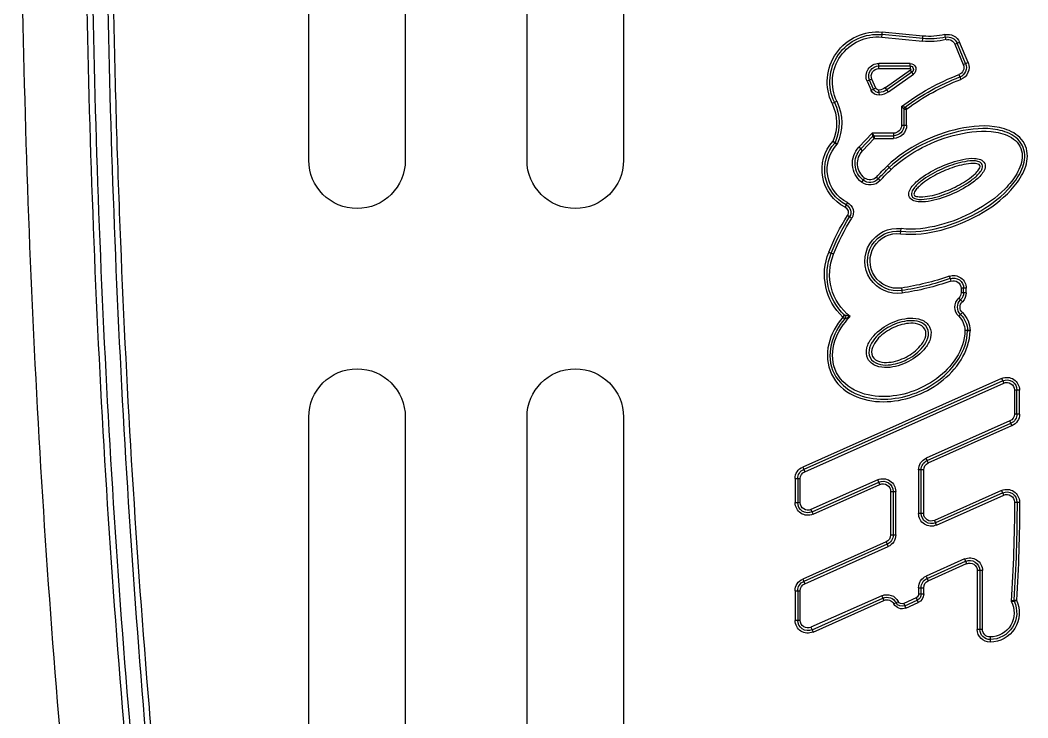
# Model space of a CAD drawing. Header units: inches. Extents: x 513 to 1324, y 337 to 1105.
# Drawn here: x 592.755 to 594.718, y 1069.414 to 1070.773 of the extents above; entities that cross this region are included whole.
import ezdxf

# ---------------------------------------------------------------- set-up
doc = ezdxf.new("R2010")
doc.units = ezdxf.units.IN
doc.header["$LTSCALE"] = 96
doc.header["$MEASUREMENT"] = 0
doc.layers.add('20', color=7, linetype='Continuous')
doc.layers.add('A-Flor-Pfix-Neww', color=7, linetype='Continuous')

# ---------------------------------------------------------------- blocks, each defined once
blk = doc.blocks.new('foutain-single')
at = {"layer": '20', "color": 7, "linetype": 'Continuous'}
for p, q in [((2493.4996, 1139.0333), (2493.4996, 1137.5333)), ((2493.6876, 1137.5333), (2493.6876, 1139.0333)), ((2493.9246, 1139.0333), (2493.9246, 1137.5333)), ((2494.1126, 1137.5333), (2494.1126, 1139.0333)), ((2492.9166, 1137.7752), (2492.9957, 1137.783)), ((2492.9962, 1137.778), (2492.9957, 1137.783)), ((2492.8288, 1137.7235), (2492.8454, 1137.7632)), ((2492.85, 1137.7613), (2492.8454, 1137.7632)), ((2492.8716, 1137.7681), (2492.8727, 1137.773)), ((2492.8727, 1137.773), (2492.8738, 1137.7779)), ((2492.9171, 1137.7702), (2492.9166, 1137.7752)), ((2492.9171, 1137.7702), (2492.9962, 1137.778)), ((2492.9176, 1137.7653), (2492.9171, 1137.7702)), ((2492.9967, 1137.773), (2492.9176, 1137.7653)), ((2492.9967, 1137.773), (2492.9962, 1137.778)), ((2492.8335, 1137.7216), (2492.85, 1137.7613)), ((2492.8546, 1137.7594), (2492.8381, 1137.7196)), ((2492.8546, 1137.7594), (2492.85, 1137.7613)), ((2492.8335, 1137.7216), (2492.8288, 1137.7235)), ((2492.8381, 1137.7196), (2492.8335, 1137.7216)), ((2492.9351, 1137.7008), (2492.938, 1137.7049)), ((2492.938, 1137.7049), (2492.9409, 1137.709)), ((2492.938, 1137.7049), (2492.9867, 1137.6705)), ((2492.9409, 1137.709), (2492.9896, 1137.6746)), ((2492.9418, 1137.7219), (2493.0024, 1137.7219)), ((2492.9418, 1137.7169), (2492.9418, 1137.7219)), ((2493.0024, 1137.7169), (2492.9418, 1137.7169)), ((2492.9418, 1137.7169), (2492.9418, 1137.7119)), ((2493.0024, 1137.7119), (2492.9418, 1137.7119)), ((2493.0024, 1137.7169), (2493.0024, 1137.7219)), ((2493.0024, 1137.7119), (2493.0024, 1137.7169)), ((2492.8446, 1137.6955), (2492.8429, 1137.6908)), ((2492.8464, 1137.7001), (2492.8446, 1137.6955)), ((2492.9838, 1137.6665), (2492.9351, 1137.7008)), ((2493.0086, 1137.6738), (2493.016, 1137.6912)), ((2493.0132, 1137.6719), (2493.0206, 1137.6893)), ((2493.016, 1137.6912), (2493.0206, 1137.6893)), ((2493.0252, 1137.6873), (2493.0177, 1137.6699)), ((2493.0206, 1137.6893), (2493.0252, 1137.6873)), ((2492.9838, 1137.6665), (2492.9867, 1137.6705)), ((2492.9867, 1137.6705), (2492.9896, 1137.6746)), ((2493.0013, 1137.6601), (2493.0018, 1137.665)), ((2493.0018, 1137.665), (2493.0022, 1137.67)), ((2493.0086, 1137.6738), (2493.0132, 1137.6719)), ((2493.0177, 1137.6699), (2493.0132, 1137.6719)), ((2493.0844, 1137.6483), (2493.0889, 1137.6461)), ((2493.0889, 1137.6461), (2493.0934, 1137.644)), ((2492.9513, 1137.6369), (2492.9483, 1137.6329)), ((2492.9483, 1137.6016), (2492.9483, 1137.6329)), ((2492.9533, 1137.6329), (2492.9483, 1137.6329)), ((2492.9513, 1137.6369), (2492.9583, 1137.6379)), ((2492.9533, 1137.6016), (2492.9533, 1137.6329)), ((2492.9583, 1137.6379), (2492.9583, 1137.6016)), ((2492.9533, 1137.6016), (2492.9483, 1137.6016)), ((2492.9583, 1137.6016), (2492.9533, 1137.6016)), ((2492.9739, 1137.586), (2493.0157, 1137.586)), ((2492.9739, 1137.586), (2492.9739, 1137.581)), ((2493.0114, 1137.581), (2493.0157, 1137.586)), ((2493.0157, 1137.586), (2493.0151, 1137.5794)), ((2493.0157, 1137.586), (2493.0413, 1137.5588)), ((2493.0114, 1137.581), (2492.9739, 1137.581)), ((2492.9739, 1137.581), (2492.9739, 1137.576)), ((2493.0114, 1137.576), (2492.9739, 1137.576)), ((2493.0114, 1137.581), (2493.0114, 1137.576)), ((2493.0151, 1137.5794), (2493.0114, 1137.576)), ((2493.034, 1137.552), (2493.0114, 1137.576)), ((2493.0377, 1137.5554), (2493.0151, 1137.5794)), ((2493.0883, 1137.5669), (2493.0835, 1137.5647)), ((2493.0874, 1137.5682), (2493.092, 1137.5702)), ((2493.0883, 1137.5669), (2493.092, 1137.5702)), ((2493.034, 1137.552), (2493.0377, 1137.5554)), ((2493.0377, 1137.5554), (2493.0413, 1137.5588)), ((2492.9821, 1137.519), (2492.9786, 1137.5154)), ((2492.9855, 1137.5226), (2492.9821, 1137.519)), ((2493.0034, 1137.4972), (2492.9998, 1137.4938)), ((2493.0071, 1137.5006), (2493.0034, 1137.4972)), ((2493.0301, 1137.4988), (2493.0332, 1137.4948)), ((2493.0332, 1137.4948), (2493.0363, 1137.4909)), ((2493.0637, 1137.4508), (2493.0659, 1137.4464)), ((2493.0659, 1137.4464), (2493.0682, 1137.4419)), ((2493.0552, 1137.4205), (2493.0594, 1137.4232)), ((2493.0594, 1137.4232), (2493.0637, 1137.4258)), ((2492.9594, 1137.3953), (2492.9588, 1137.4002)), ((2492.96, 1137.3903), (2492.9594, 1137.3953)), ((2493.0908, 1137.3503), (2493.0954, 1137.3522)), ((2493.1, 1137.3541), (2493.0954, 1137.3522)), ((2492.8637, 1137.3028), (2492.862, 1137.2981)), ((2492.8653, 1137.3075), (2492.8637, 1137.3028)), ((2492.8323, 1137.2755), (2492.8323, 1137.2841)), ((2492.8323, 1137.2841), (2492.8373, 1137.2841)), ((2492.8323, 1137.2755), (2492.8373, 1137.2755)), ((2492.8373, 1137.2755), (2492.8373, 1137.2841)), ((2492.8373, 1137.2841), (2492.8423, 1137.2841)), ((2492.8373, 1137.2755), (2492.8423, 1137.2755)), ((2492.8423, 1137.2841), (2492.8423, 1137.2755)), ((2492.9578, 1137.2796), (2492.9571, 1137.2746)), ((2492.9586, 1137.2845), (2492.9578, 1137.2796)), ((2492.8398, 1137.2577), (2492.8433, 1137.2613)), ((2492.8433, 1137.2613), (2492.8468, 1137.2649)), ((2492.8398, 1137.2367), (2492.8433, 1137.2331)), ((2492.8433, 1137.2331), (2492.8468, 1137.2295)), ((2493.0726, 1137.228), (2493.0688, 1137.2248)), ((2493.0726, 1137.228), (2493.0692, 1137.2317)), ((2492.8248, 1137.2017), (2492.8298, 1137.2017)), ((2492.8248, 1137.2015), (2492.8298, 1137.2015)), ((2492.8298, 1137.2016), (2492.8348, 1137.2016)), ((2492.8298, 1137.2015), (2492.8298, 1137.2016)), ((2492.7613, 1137.1039), (2492.7593, 1137.0994)), ((2493.1467, 1136.9269), (2492.7593, 1137.0994)), ((2492.7633, 1137.1085), (2492.7613, 1137.1039)), ((2492.7613, 1137.1039), (2493.1487, 1136.9315)), ((2492.7633, 1137.1085), (2493.1507, 1136.936)), ((2492.7285, 1137.0392), (2492.7285, 1137.0858)), ((2492.7285, 1137.0858), (2492.7335, 1137.0858)), ((2492.7335, 1137.0392), (2492.7335, 1137.0858)), ((2492.7335, 1137.0858), (2492.7385, 1137.0858)), ((2492.7385, 1137.0858), (2492.7385, 1137.0392)), ((2492.7285, 1137.0392), (2492.7335, 1137.0392)), ((2492.7335, 1137.0392), (2492.7385, 1137.0392)), ((2492.7432, 1137.0166), (2492.7452, 1137.0212)), ((2492.9063, 1136.944), (2492.7432, 1137.0166)), ((2492.7452, 1137.0212), (2492.7472, 1137.0257)), ((2492.9083, 1136.9485), (2492.7452, 1137.0212)), ((2492.7472, 1137.0257), (2492.9104, 1136.9531)), ((2493.4996, 1137.0333), (2493.4996, 1133.6583)), ((2493.6876, 1133.6583), (2493.6876, 1137.0333)), ((2493.9246, 1137.0333), (2493.9246, 1135.5333)), ((2494.1126, 1135.5333), (2494.1126, 1137.0333)), ((2492.9063, 1136.944), (2492.9083, 1136.9485)), ((2492.9083, 1136.9485), (2492.9104, 1136.9531)), ((2492.9151, 1136.8456), (2492.9151, 1136.9304)), ((2492.9151, 1136.9304), (2492.9201, 1136.9304)), ((2492.9201, 1136.8456), (2492.9201, 1136.9304)), ((2492.9201, 1136.9304), (2492.9251, 1136.9304)), ((2492.9251, 1136.9304), (2492.9251, 1136.8456)), ((2493.1487, 1136.9315), (2493.1467, 1136.9269)), ((2493.1507, 1136.936), (2493.1487, 1136.9315)), ((2493.0004, 1136.9021), (2493.0025, 1136.9066)), ((2493.1306, 1136.8441), (2493.0004, 1136.9021)), ((2493.0025, 1136.9066), (2493.0045, 1136.9112)), ((2493.1326, 1136.8487), (2493.0025, 1136.9066)), ((2493.0045, 1136.9112), (2493.1346, 1136.8532)), ((2493.1555, 1136.8668), (2493.1555, 1136.9134)), ((2493.1605, 1136.9134), (2493.1555, 1136.9134)), ((2493.1605, 1136.9134), (2493.1605, 1136.8668)), ((2493.1655, 1136.9134), (2493.1605, 1136.9134)), ((2493.1655, 1136.9134), (2493.1655, 1136.8668)), ((2492.7593, 1136.8812), (2492.7613, 1136.8858)), ((2492.8902, 1136.8229), (2492.7593, 1136.8812)), ((2492.7613, 1136.8858), (2492.7633, 1136.8904)), ((2492.7613, 1136.8858), (2492.8922, 1136.8275)), ((2492.7633, 1136.8904), (2492.8943, 1136.8321)), ((2492.9696, 1136.8037), (2492.9696, 1136.8885)), ((2492.9746, 1136.8885), (2492.9696, 1136.8885)), ((2492.9746, 1136.8885), (2492.9746, 1136.8037)), ((2492.9796, 1136.8885), (2492.9746, 1136.8885)), ((2492.9796, 1136.8885), (2492.9796, 1136.8037)), ((2492.7335, 1136.8677), (2492.7285, 1136.8677)), ((2492.7385, 1136.8677), (2492.7335, 1136.8677)), ((2493.1605, 1136.8668), (2493.1555, 1136.8668)), ((2493.1655, 1136.8668), (2493.1605, 1136.8668)), ((2492.9151, 1136.8456), (2492.9201, 1136.8456)), ((2492.9201, 1136.8456), (2492.9251, 1136.8456)), ((2493.1306, 1136.8441), (2493.1326, 1136.8487)), ((2493.1326, 1136.8487), (2493.1346, 1136.8532)), ((2492.8902, 1136.8229), (2492.8922, 1136.8275)), ((2492.8943, 1136.8321), (2492.8922, 1136.8275)), ((2492.9746, 1136.8037), (2492.9696, 1136.8037)), ((2492.9796, 1136.8037), (2492.9746, 1136.8037)), ((2492.9863, 1136.7856), (2492.9843, 1136.781)), ((2492.9884, 1136.7902), (2492.9863, 1136.7856)), ((2492.9863, 1136.7856), (2493.1487, 1136.7133)), ((2492.9884, 1136.7902), (2493.1507, 1136.7179)), ((2493.1467, 1136.7087), (2492.9843, 1136.781)), ((2492.8336, 1136.7524), (2492.8315, 1136.7479)), ((2492.9063, 1136.7146), (2492.8315, 1136.7479)), ((2492.8356, 1136.757), (2492.8336, 1136.7524)), ((2492.9083, 1136.7191), (2492.8336, 1136.7524)), ((2492.8356, 1136.757), (2492.9104, 1136.7237)), ((2492.8007, 1136.6199), (2492.8007, 1136.7343)), ((2492.8007, 1136.7343), (2492.8057, 1136.7343)), ((2492.8057, 1136.7343), (2492.8057, 1136.6199)), ((2492.8057, 1136.7343), (2492.8107, 1136.7343)), ((2492.8107, 1136.7343), (2492.8107, 1136.6199)), ((2492.9104, 1136.7237), (2492.9083, 1136.7191)), ((2492.9083, 1136.7191), (2492.9063, 1136.7146)), ((2493.1487, 1136.7133), (2493.1467, 1136.7087)), ((2493.1507, 1136.7179), (2493.1487, 1136.7133)), ((2492.9151, 1136.6888), (2492.9151, 1136.7011)), ((2492.9201, 1136.7011), (2492.9151, 1136.7011)), ((2492.9201, 1136.6888), (2492.9151, 1136.6888)), ((2492.9201, 1136.6888), (2492.9201, 1136.7011)), ((2492.9251, 1136.7011), (2492.9201, 1136.7011)), ((2492.9251, 1136.6888), (2492.9201, 1136.6888)), ((2492.9251, 1136.7011), (2492.9251, 1136.6888)), ((2492.9966, 1136.6853), (2492.9945, 1136.6808)), ((2492.9966, 1136.6853), (2493.1346, 1136.6239)), ((2493.1555, 1136.6374), (2493.1555, 1136.6952)), ((2493.1605, 1136.6952), (2493.1555, 1136.6952)), ((2493.1605, 1136.6952), (2493.1605, 1136.6374)), ((2493.1655, 1136.6952), (2493.1605, 1136.6952)), ((2493.1655, 1136.6952), (2493.1655, 1136.6374)), ((2492.7397, 1136.677), (2492.7347, 1136.6766)), ((2492.7392, 1136.6745), (2492.7347, 1136.6766)), ((2492.9279, 1136.6767), (2492.9259, 1136.6722)), ((2492.9499, 1136.6615), (2492.9259, 1136.6722)), ((2492.9299, 1136.6813), (2492.9279, 1136.6767)), ((2492.9519, 1136.666), (2492.9279, 1136.6767)), ((2492.9299, 1136.6813), (2492.954, 1136.6706)), ((2492.9519, 1136.666), (2492.9499, 1136.6615)), ((2492.954, 1136.6706), (2492.9519, 1136.666)), ((2492.9645, 1136.6743), (2492.969, 1136.6719)), ((2492.969, 1136.6719), (2492.9734, 1136.6696)), ((2492.9945, 1136.6808), (2492.9925, 1136.6762)), ((2493.1306, 1136.6147), (2492.9925, 1136.6762)), ((2493.1326, 1136.6193), (2492.9945, 1136.6808)), ((2493.1555, 1136.6374), (2493.1605, 1136.6374)), ((2493.1605, 1136.6374), (2493.1655, 1136.6374)), ((2492.7859, 1136.6051), (2492.7859, 1136.6001)), ((2492.8007, 1136.6199), (2492.8057, 1136.6199)), ((2492.8057, 1136.6199), (2492.8107, 1136.6199)), ((2493.1326, 1136.6193), (2493.1306, 1136.6147)), ((2493.1346, 1136.6239), (2493.1326, 1136.6193)), ((2492.7859, 1136.6001), (2492.7859, 1136.5951))]:
    blk.add_line(p, q, dxfattribs=at)
for centre, radius, start, end in [((2493.0053, 1137.6859), 0.0976, 334.5837, 95.6094), ((2492.8683, 1137.7537), 0.0248, 77.2345, 157.3801), ((2492.8683, 1137.7537), 0.0198, 77.2345, 157.3801), ((2492.8683, 1137.7537), 0.0148, 77.2345, 157.3801), ((2492.9035, 1137.9091), 0.1445, 257.2345, 275.6094), ((2492.9035, 1137.9091), 0.1395, 257.2345, 275.6094), ((2492.9035, 1137.9091), 0.1345, 257.2345, 275.6094), ((2493.0053, 1137.6859), 0.0926, 334.5837, 95.6094), ((2493.0053, 1137.6859), 0.0876, 334.5837, 95.6094), ((2492.8517, 1137.7139), 0.0248, 157.3801, 249.0246), ((2492.8517, 1137.7139), 0.0198, 157.3801, 249.0246), ((2492.8517, 1137.7139), 0.0148, 157.3801, 249.0246), ((2492.9418, 1137.7103), 0.0116, 90, 234.7824), ((2492.9418, 1137.7103), 0.0066, 90, 234.7824), ((2492.9418, 1137.7103), 0.0016, 90, 234.7824), ((2493.0024, 1137.6971), 0.0248, 336.7399, 90), ((2493.0024, 1137.6971), 0.0198, 336.7399, 90), ((2493.0024, 1137.6971), 0.0148, 336.7399, 90), ((2492.6841, 1137.2766), 0.4436, 53.4338, 69.0246), ((2492.6841, 1137.2766), 0.4486, 53.4338, 69.0246), ((2492.6841, 1137.2766), 0.4536, 52.7954, 69.0246), ((2493.0044, 1137.6956), 0.0356, 234.7824, 265.1052), ((2493.0044, 1137.6956), 0.0306, 234.7824, 265.1052), ((2493.0044, 1137.6956), 0.0256, 234.7824, 265.1052), ((2493.0027, 1137.6764), 0.0164, 265.1052, 336.7399), ((2493.0027, 1137.6764), 0.0114, 265.1052, 336.7399), ((2493.0027, 1137.6764), 0.00635, 265.1052, 336.7399), ((2493.1744, 1137.6055), 0.0996, 154.5837, 204.2131), ((2493.1744, 1137.6055), 0.0946, 154.5837, 203.2109), ((2492.9483, 1137.6329), 0.005, 360, 53.4338), ((2493.6734, 1136.9176), 1.015, 134.7896, 135.1887), ((2493.1744, 1137.6055), 0.0896, 154.5837, 203.2109), ((2492.9739, 1137.6016), 0.0256, 180, 270), ((2492.9739, 1137.6016), 0.0206, 180, 270), ((2492.9739, 1137.6016), 0.0156, 180, 270), ((2493.0114, 1137.576), 0.005, 43.2865, 90), ((2493.0307, 1137.5152), 0.0773, 297.0913, 41.9034), ((2493.0307, 1137.5152), 0.0823, 297.0913, 41.9034), ((2493.8437, 1136.7384), 1.1227, 132.3459, 132.6154), ((2493.092, 1137.5702), 0.005, 203.2109, 221.9034), ((2493.0077, 1137.5272), 0.0362, 308.2301, 43.2865), ((2493.0077, 1137.5272), 0.0412, 308.2301, 43.2865), ((2493.0077, 1137.5272), 0.0462, 308.2301, 43.2865), ((2493.0307, 1137.5152), 0.0723, 297.0913, 43.1308), ((2493.5936, 1137.5333), 0.094, 180, 0), ((2494.0186, 1137.5333), 0.094, 180, 0), ((2492.6469, 1137.1694), 0.4794, 42.595, 46.2062), ((2492.6469, 1137.1694), 0.4844, 42.595, 46.2062), ((2492.6469, 1137.1694), 0.4894, 42.595, 46.2062), ((2493.0196, 1137.5121), 0.027, 222.595, 308.2301), ((2493.0196, 1137.5121), 0.022, 222.595, 308.2301), ((2493.0196, 1137.5121), 0.017, 222.595, 308.2301), ((2493.0734, 1137.4318), 0.0214, 117.0913, 211.5952), ((2493.0734, 1137.4318), 0.0164, 117.0913, 211.5952), ((2493.0734, 1137.4318), 0.0114, 117.0913, 211.5952), ((2492.6469, 1137.1694), 0.4794, 22.1731, 31.5952), ((2492.6469, 1137.1694), 0.4844, 22.1731, 31.5952), ((2492.6469, 1137.1694), 0.4894, 22.1731, 31.5952), ((2492.9663, 1137.3373), 0.0633, 261.6728, 96.7701), ((2492.9663, 1137.3373), 0.0583, 261.6728, 96.7701), ((2492.9663, 1137.3373), 0.0533, 261.6728, 96.7701), ((2492.9944, 1137.311), 0.104, 307.915, 22.1731), ((2492.9944, 1137.311), 0.109, 313.2912, 22.1731), ((2492.9944, 1137.311), 0.114, 313.2912, 22.1731), ((2492.8571, 1137.2841), 0.0248, 70.6395, 180), ((2492.8571, 1137.2841), 0.0198, 70.6395, 180), ((2492.8571, 1137.2841), 0.0148, 70.6395, 180), ((2493.0309, 1137.7787), 0.5094, 250.6395, 261.6728), ((2493.0309, 1137.7787), 0.5044, 250.6395, 261.6728), ((2493.0309, 1137.7787), 0.4994, 250.6395, 261.6728), ((2492.8571, 1137.2755), 0.0248, 180, 225.732), ((2492.8571, 1137.2755), 0.0198, 180, 225.732), ((2492.8571, 1137.2755), 0.0148, 180, 225.732), ((2492.8296, 1137.2472), 0.0147, 314.2679, 45.732), ((2492.8296, 1137.2472), 0.0197, 314.2679, 45.732), ((2492.8296, 1137.2472), 0.0247, 314.2679, 45.732), ((2492.8746, 1137.201), 0.0498, 134.2679, 179.1581), ((2492.8746, 1137.201), 0.0448, 134.2679, 179.1581), ((2492.8746, 1137.201), 0.0398, 134.2679, 179.1581), ((2493.0726, 1137.228), 0.005, 133.2912, 220.025), ((2492.8348, 1137.2016), 0.01, 179.1581, 180.592), ((2492.8746, 1137.201), 0.0448, 179.1581, 179.2393), ((2493.5936, 1137.0333), 0.094, 0, 180), ((2494.0186, 1137.0333), 0.094, 0, 180), ((2492.7533, 1137.0858), 0.0248, 66, 180), ((2492.7533, 1137.0858), 0.0198, 66, 180), ((2492.7533, 1137.0858), 0.0148, 66, 180), ((2492.7533, 1137.0392), 0.0248, 180, 246), ((2492.7533, 1137.0392), 0.0198, 180, 246), ((2492.7533, 1137.0392), 0.0148, 180, 246), ((2492.9003, 1136.9304), 0.0148, 360, 66), ((2492.9003, 1136.9304), 0.0198, 360, 66), ((2492.9003, 1136.9304), 0.0248, 360, 66), ((2493.1407, 1136.9134), 0.0148, 360, 66), ((2493.1407, 1136.9134), 0.0198, 360, 66), ((2493.1407, 1136.9134), 0.0248, 360, 66), ((2492.9944, 1136.8885), 0.0248, 66, 180), ((2492.9944, 1136.8885), 0.0198, 66, 180), ((2492.9944, 1136.8885), 0.0148, 66, 180), ((2492.7533, 1136.8677), 0.0248, 66, 180), ((2492.7533, 1136.8677), 0.0198, 66, 180), ((2492.7533, 1136.8677), 0.0148, 66, 180), ((2495.6759, 1136.8677), 2.9475, 180, 183.7169), ((2495.6759, 1136.8677), 2.9425, 180, 183.7169), ((2495.6759, 1136.8677), 2.9375, 180, 183.7708), ((2493.1407, 1136.8668), 0.0248, 246, 360), ((2493.1407, 1136.8668), 0.0198, 246, 360), ((2493.1407, 1136.8668), 0.0148, 246, 360), ((2492.9003, 1136.8456), 0.0248, 246, 360), ((2492.9003, 1136.8456), 0.0198, 246, 360), ((2492.9003, 1136.8456), 0.0148, 246, 360), ((2492.9944, 1136.8037), 0.0248, 180, 246), ((2492.9944, 1136.8037), 0.0198, 180, 246), ((2492.9944, 1136.8037), 0.0148, 180, 246), ((2492.8255, 1136.7343), 0.0248, 66, 180), ((2492.8255, 1136.7343), 0.0198, 66, 180), ((2492.8255, 1136.7343), 0.0148, 66, 180), ((2492.9003, 1136.7011), 0.0248, 360, 66), ((2492.9003, 1136.7011), 0.0148, 360, 66), ((2492.9003, 1136.7011), 0.0198, 360, 66), ((2493.1407, 1136.6952), 0.0148, 360, 66), ((2493.1407, 1136.6952), 0.0198, 360, 66), ((2493.1407, 1136.6952), 0.0248, 360, 66), ((2492.9333, 1136.6888), 0.0182, 180, 246), ((2492.9333, 1136.6888), 0.0132, 180, 246), ((2492.9333, 1136.6888), 0.0082, 180, 246), ((2492.9865, 1136.6627), 0.0248, 66, 152.1216), ((2492.7859, 1136.652), 0.0569, 154.2896, 270), ((2492.7859, 1136.652), 0.0519, 154.2896, 270), ((2492.7859, 1136.652), 0.0469, 151.2205, 270), ((2492.7347, 1136.6766), 0.005, 334.2896, 3.7169), ((2492.7398, 1136.8755), 0.201, 269.8299, 271.4416), ((2492.6877, 1136.5598), 0.1282, 63.5432, 66.0965), ((2492.9573, 1136.6781), 0.0182, 246, 332.1216), ((2492.9573, 1136.6781), 0.0132, 246, 332.1216), ((2492.9573, 1136.6781), 0.0082, 246, 332.1216), ((2492.9865, 1136.6627), 0.0198, 66, 152.1216), ((2492.9865, 1136.6627), 0.0148, 66, 152.1216), ((2493.1407, 1136.6374), 0.0248, 246, 360), ((2493.1407, 1136.6374), 0.0198, 246, 360), ((2493.1407, 1136.6374), 0.0148, 246, 360), ((2492.7859, 1136.6199), 0.0148, 270, 360), ((2492.7859, 1136.6199), 0.0198, 270, 360), ((2492.7859, 1136.6199), 0.0248, 270, 360)]:
    blk.add_arc(centre, radius, start, end, dxfattribs=at)
for points, knots in [([(2493.021, 1131.2598), (2493.0404, 1131.2925), (2493.0595, 1131.3254), (2493.0783, 1131.3583), (2493.097, 1131.3912), (2493.1155, 1131.4243), (2493.1699, 1131.524), (2493.2049, 1131.5909), (2493.3066, 1131.7929), (2493.37, 1131.9293), (2493.5491, 1132.3429), (2493.6538, 1132.6242), (2493.8406, 1133.1958), (2493.9227, 1133.4859), (2494.0318, 1133.9264), (2494.0659, 1134.0743), (2494.1294, 1134.3704), (2494.1589, 1134.5188), (2494.2411, 1134.9651), (2494.2875, 1135.2641), (2494.3464, 1135.7144), (2494.3641, 1135.8648), (2494.3962, 1136.1662), (2494.4104, 1136.3171), (2494.4482, 1136.7699), (2494.4666, 1137.0722), (2494.4848, 1137.526), (2494.4894, 1137.6774), (2494.4924, 1137.8288), (2494.4954, 1137.9802), (2494.4967, 1138.1317), (2494.4969, 1138.2833)], [0, 0, 0, 0, 0.080808, 0.080808, 0.080808, 0.090909, 0.090909, 0.111111, 0.111111, 0.151515, 0.151515, 0.232323, 0.232323, 0.313131, 0.313131, 0.353535, 0.353535, 0.393939, 0.393939, 0.474747, 0.474747, 0.515152, 0.515152, 0.555556, 0.555556, 0.636364, 0.636364, 0.676768, 0.676768, 0.676768, 1, 1, 1, 1]), ([(2493.0338, 1131.2583), (2493.3428, 1131.7817), (2493.5737, 1132.3391), (2493.949, 1133.4914), (2494.0902, 1134.0802), (2494.3086, 1135.2719), (2494.3847, 1135.8716), (2494.4844, 1137.0742), (2494.5073, 1137.6778), (2494.5078, 1138.2832)], [0, 0, 0, 0, 0.25, 0.25, 0.5, 0.5, 0.75, 0.75, 1, 1, 1, 1]), ([(2494.5378, 1138.2834), (2494.5372, 1137.6771), (2494.5143, 1137.0725), (2494.4144, 1135.8679), (2494.3383, 1135.2672), (2494.1195, 1134.0736), (2493.9782, 1133.4842), (2493.6961, 1132.618), (2493.5905, 1132.3334), (2493.3499, 1131.7769), (2493.214, 1131.5047), (2493.0596, 1131.243)], [0, 0, 0, 0, 0.25, 0.25, 0.5, 0.5, 0.75, 0.75, 0.875, 0.875, 1, 1, 1, 1]), ([(2494.5495, 1138.2834), (2494.5489, 1137.6762), (2494.5259, 1137.0707), (2494.4258, 1135.8643), (2494.3495, 1135.2628), (2494.1301, 1134.0674), (2493.9883, 1133.4769), (2493.6114, 1132.3211), (2493.3796, 1131.7621), (2493.0696, 1131.2371)], [0, 0, 0, 0, 0.25, 0.25, 0.5, 0.5, 0.75, 0.75, 1, 1, 1, 1]), ([(2494.6746, 1138.2834), (2494.6741, 1137.6704), (2494.6508, 1137.0592), (2494.5746, 1136.1454), (2494.5426, 1135.8413), (2494.4632, 1135.2342), (2494.4161, 1134.9309), (2494.3051, 1134.3286), (2494.2412, 1134.0293), (2494.094, 1133.4351), (2494.0103, 1133.1395), (2493.7246, 1132.2666), (2493.4902, 1131.7033), (2493.1773, 1131.1732)], [0, 0, 0, 0, 0.25, 0.25, 0.375, 0.375, 0.5, 0.5, 0.625, 0.625, 0.75, 0.75, 1, 1, 1, 1]), ([(2492.96, 1137.3903), (2492.9334, 1137.3871), (2492.9068, 1137.3908), (2492.8556, 1137.4042), (2492.8313, 1137.4141), (2492.7848, 1137.4401), (2492.7634, 1137.4557), (2492.7362, 1137.4851), (2492.7281, 1137.4959), (2492.7162, 1137.5196), (2492.7123, 1137.5328), (2492.7145, 1137.5597), (2492.7213, 1137.5722), (2492.7418, 1137.5893), (2492.7546, 1137.5942), (2492.7935, 1137.6025), (2492.8206, 1137.6001), (2492.8724, 1137.5889), (2492.897, 1137.5799), (2492.9442, 1137.5558), (2492.9663, 1137.5411), (2492.9855, 1137.5226)], [0, 0, 0, 0, 0.125, 0.125, 0.25, 0.25, 0.375, 0.375, 0.4375, 0.4375, 0.5, 0.5, 0.5625, 0.5625, 0.625, 0.625, 0.75, 0.75, 0.875, 0.875, 1, 1, 1, 1]), ([(2492.9594, 1137.3953), (2492.9337, 1137.3922), (2492.9079, 1137.3957), (2492.8585, 1137.4085), (2492.8349, 1137.418), (2492.79, 1137.4428), (2492.769, 1137.4577), (2492.7423, 1137.4856), (2492.7343, 1137.4958), (2492.722, 1137.5184), (2492.7177, 1137.5312), (2492.7189, 1137.557), (2492.7255, 1137.5694), (2492.7457, 1137.5857), (2492.7582, 1137.5901), (2492.7963, 1137.5974), (2492.8225, 1137.5948), (2492.8723, 1137.5836), (2492.8961, 1137.5748), (2492.942, 1137.5513), (2492.9635, 1137.5369), (2492.9821, 1137.519)], [0, 0, 0, 0, 0.125, 0.125, 0.25, 0.25, 0.375, 0.375, 0.4375, 0.4375, 0.5, 0.5, 0.5625, 0.5625, 0.625, 0.625, 0.75, 0.75, 0.875, 0.875, 1, 1, 1, 1]), ([(2492.9786, 1137.5154), (2492.9606, 1137.5327), (2492.9401, 1137.5465), (2492.8958, 1137.5694), (2492.8728, 1137.5781), (2492.8248, 1137.5894), (2492.7995, 1137.5923), (2492.7624, 1137.5861), (2492.7501, 1137.5822), (2492.7301, 1137.5672), (2492.7235, 1137.5552), (2492.723, 1137.5301), (2492.7277, 1137.5179), (2492.7401, 1137.4963), (2492.748, 1137.4866), (2492.7742, 1137.46), (2492.7947, 1137.4457), (2492.8382, 1137.4221), (2492.8611, 1137.413), (2492.909, 1137.4007), (2492.9339, 1137.3973), (2492.9588, 1137.4002)], [0, 0, 0, 0, 0.125, 0.125, 0.25, 0.25, 0.375, 0.375, 0.4375, 0.4375, 0.5, 0.5, 0.5625, 0.5625, 0.625, 0.625, 0.75, 0.75, 0.875, 0.875, 1, 1, 1, 1]), ([(2492.7964, 1137.5272), (2492.7996, 1137.5343), (2492.8084, 1137.5366), (2492.8236, 1137.5375), (2492.8312, 1137.5365), (2492.8534, 1137.532), (2492.8679, 1137.5269), (2492.8954, 1137.5147), (2492.9087, 1137.5074), (2492.927, 1137.4937), (2492.9328, 1137.4887), (2492.9422, 1137.4767), (2492.9462, 1137.4686), (2492.9395, 1137.4547), (2492.9308, 1137.4525), (2492.9156, 1137.4518), (2492.908, 1137.4528), (2492.8859, 1137.4572), (2492.8716, 1137.4623), (2492.844, 1137.4745), (2492.8309, 1137.4817), (2492.8127, 1137.4954), (2492.8069, 1137.5003), (2492.7974, 1137.5122), (2492.7933, 1137.5201), (2492.7964, 1137.5272)], [0, 0, 0, 0, 0.0625, 0.0625, 0.125, 0.125, 0.25, 0.25, 0.375, 0.375, 0.4375, 0.4375, 0.5, 0.5, 0.5625, 0.5625, 0.625, 0.625, 0.75, 0.75, 0.875, 0.875, 0.9375, 0.9375, 1, 1, 1, 1]), ([(2492.801, 1137.5252), (2492.7995, 1137.522), (2492.8006, 1137.5182), (2492.8038, 1137.512), (2492.806, 1137.5093), (2492.813, 1137.5016), (2492.8184, 1137.4972), (2492.8352, 1137.4851), (2492.8473, 1137.4786), (2492.8724, 1137.4673), (2492.8855, 1137.4627), (2492.9056, 1137.4583), (2492.9125, 1137.4572), (2492.9229, 1137.457), (2492.9264, 1137.4572), (2492.9332, 1137.4589), (2492.9367, 1137.4606), (2492.9399, 1137.4669), (2492.9389, 1137.4707), (2492.9358, 1137.4769), (2492.9336, 1137.4797), (2492.9267, 1137.4874), (2492.9212, 1137.4919), (2492.9043, 1137.5041), (2492.8921, 1137.5106), (2492.867, 1137.5219), (2492.8538, 1137.5266), (2492.8336, 1137.531), (2492.8268, 1137.5321), (2492.8162, 1137.5322), (2492.8128, 1137.5319), (2492.806, 1137.5302), (2492.8024, 1137.5284), (2492.801, 1137.5252)], [0, 0, 0, 0, 0.03125, 0.03125, 0.0625, 0.0625, 0.125, 0.125, 0.25, 0.25, 0.375, 0.375, 0.4375, 0.4375, 0.46875, 0.46875, 0.5, 0.5, 0.53125, 0.53125, 0.5625, 0.5625, 0.625, 0.625, 0.75, 0.75, 0.875, 0.875, 0.9375, 0.9375, 0.96875, 0.96875, 1, 1, 1, 1]), ([(2492.8056, 1137.5232), (2492.8042, 1137.5202), (2492.8067, 1137.517), (2492.8103, 1137.5118), (2492.8125, 1137.5094), (2492.8193, 1137.5028), (2492.8243, 1137.499), (2492.84, 1137.4882), (2492.851, 1137.4823), (2492.874, 1137.4722), (2492.8859, 1137.4679), (2492.9044, 1137.4636), (2492.9107, 1137.4625), (2492.9201, 1137.462), (2492.9233, 1137.462), (2492.9296, 1137.463), (2492.9339, 1137.4638), (2492.9343, 1137.4702), (2492.9322, 1137.4731), (2492.9285, 1137.4781), (2492.9263, 1137.4804), (2492.9195, 1137.4868), (2492.9146, 1137.4906), (2492.8992, 1137.5011), (2492.8882, 1137.507), (2492.8655, 1137.517), (2492.8538, 1137.5212), (2492.8357, 1137.5255), (2492.8296, 1137.5266), (2492.8202, 1137.5272), (2492.8171, 1137.5272), (2492.8108, 1137.5264), (2492.8069, 1137.5261), (2492.8056, 1137.5232)], [0, 0, 0, 0, 0.03125, 0.03125, 0.0625, 0.0625, 0.125, 0.125, 0.25, 0.25, 0.375, 0.375, 0.4375, 0.4375, 0.46875, 0.46875, 0.5, 0.5, 0.53125, 0.53125, 0.5625, 0.5625, 0.625, 0.625, 0.75, 0.75, 0.875, 0.875, 0.9375, 0.9375, 0.96875, 0.96875, 1, 1, 1, 1]), ([(2493.0726, 1137.228), (2493.0856, 1137.2126), (2493.0956, 1137.1947), (2493.1047, 1137.1559), (2493.1033, 1137.1349), (2493.0858, 1137.0987), (2493.0702, 1137.0845), (2493.0342, 1137.067), (2493.0139, 1137.0632), (2492.9543, 1137.0632), (2492.9144, 1137.0774), (2492.867, 1137.1132), (2492.8529, 1137.1279), (2492.8319, 1137.1617), (2492.825, 1137.1813), (2492.8248, 1137.2015)], [0, 0, 0, 0, 0.125, 0.125, 0.25, 0.25, 0.375, 0.375, 0.5, 0.5, 0.75, 0.75, 0.875, 0.875, 1, 1, 1, 1]), ([(2493.0688, 1137.2248), (2493.0812, 1137.2101), (2493.0908, 1137.193), (2493.0996, 1137.1554), (2493.0982, 1137.1352), (2493.0809, 1137.1007), (2493.0658, 1137.0876), (2493.0308, 1137.0713), (2493.0114, 1137.068), (2492.9539, 1137.0686), (2492.9161, 1137.0823), (2492.8704, 1137.1169), (2492.8569, 1137.131), (2492.8367, 1137.1635), (2492.83, 1137.1822), (2492.8298, 1137.2015)], [0, 0, 0, 0, 0.125, 0.125, 0.25, 0.25, 0.375, 0.375, 0.5, 0.5, 0.75, 0.75, 0.875, 0.875, 1, 1, 1, 1]), ([(2492.8348, 1137.2016), (2492.835, 1137.1826), (2492.8418, 1137.1643), (2492.862, 1137.1327), (2492.8753, 1137.1192), (2492.9207, 1137.0858), (2492.9577, 1137.0728), (2493.0142, 1137.0734), (2493.0332, 1137.0772), (2493.0667, 1137.0945), (2493.0808, 1137.1085), (2493.0946, 1137.1436), (2493.0939, 1137.1637), (2493.0821, 1137.1992), (2493.0715, 1137.2153), (2493.0584, 1137.229)], [0, 0, 0, 0, 0.125, 0.125, 0.25, 0.25, 0.5, 0.5, 0.625, 0.625, 0.75, 0.75, 0.875, 0.875, 1, 1, 1, 1]), ([(2492.9038, 1137.2089), (2492.9071, 1137.2155), (2492.9133, 1137.2202), (2492.9268, 1137.2254), (2492.9342, 1137.2262), (2492.9558, 1137.2254), (2492.9699, 1137.221), (2492.9955, 1137.2077), (2493.0072, 1137.1989), (2493.0203, 1137.1815), (2493.0239, 1137.175), (2493.0274, 1137.161), (2493.0271, 1137.1532), (2493.0204, 1137.1402), (2493.0142, 1137.1355), (2493.0007, 1137.1303), (2492.9933, 1137.1295), (2492.9717, 1137.1302), (2492.9576, 1137.1346), (2492.9319, 1137.148), (2492.9202, 1137.1569), (2492.9072, 1137.1742), (2492.9036, 1137.1807), (2492.9001, 1137.1948), (2492.9004, 1137.2024), (2492.9038, 1137.2089)], [0, 0, 0, 0, 0.0625, 0.0625, 0.125, 0.125, 0.25, 0.25, 0.375, 0.375, 0.4375, 0.4375, 0.5, 0.5, 0.5625, 0.5625, 0.625, 0.625, 0.75, 0.75, 0.875, 0.875, 0.9375, 0.9375, 1, 1, 1, 1]), ([(2492.9082, 1137.2066), (2492.9051, 1137.2007), (2492.9052, 1137.1936), (2492.909, 1137.181), (2492.9125, 1137.1752), (2492.9247, 1137.1598), (2492.9354, 1137.1518), (2492.9588, 1137.1397), (2492.9715, 1137.1356), (2492.9912, 1137.1344), (2492.9979, 1137.1349), (2493.0103, 1137.1391), (2493.0162, 1137.1431), (2493.0224, 1137.155), (2493.0223, 1137.1621), (2493.0185, 1137.1747), (2493.015, 1137.1804), (2493.0026, 1137.196), (2492.992, 1137.2039), (2492.9687, 1137.216), (2492.956, 1137.2201), (2492.9364, 1137.2212), (2492.9296, 1137.2207), (2492.9172, 1137.2166), (2492.9113, 1137.2126), (2492.9082, 1137.2066)], [0, 0, 0, 0, 0.0625, 0.0625, 0.125, 0.125, 0.25, 0.25, 0.375, 0.375, 0.4375, 0.4375, 0.5, 0.5, 0.5625, 0.5625, 0.625, 0.625, 0.75, 0.75, 0.875, 0.875, 0.9375, 0.9375, 1, 1, 1, 1]), ([(2492.9126, 1137.2043), (2492.9099, 1137.199), (2492.9105, 1137.1925), (2492.9145, 1137.1813), (2492.9179, 1137.1763), (2492.9293, 1137.1627), (2492.939, 1137.1556), (2492.9599, 1137.1447), (2492.9713, 1137.1409), (2492.9891, 1137.1394), (2492.9952, 1137.1396), (2493.0066, 1137.1428), (2493.0122, 1137.1461), (2493.0177, 1137.1568), (2493.017, 1137.1633), (2493.0129, 1137.1744), (2493.0096, 1137.1795), (2492.9982, 1137.193), (2492.9885, 1137.2001), (2492.9676, 1137.2109), (2492.9563, 1137.2147), (2492.9386, 1137.2162), (2492.9325, 1137.216), (2492.9211, 1137.2129), (2492.9154, 1137.2097), (2492.9126, 1137.2043)], [0, 0, 0, 0, 0.0625, 0.0625, 0.125, 0.125, 0.25, 0.25, 0.375, 0.375, 0.4375, 0.4375, 0.5, 0.5, 0.5625, 0.5625, 0.625, 0.625, 0.75, 0.75, 0.875, 0.875, 0.9375, 0.9375, 1, 1, 1, 1]), ([(2493.0584, 1137.229), (2493.0605, 1137.2295), (2493.0627, 1137.23), (2493.0657, 1137.2308), (2493.0667, 1137.231), (2493.0684, 1137.2315), (2493.0692, 1137.2317), (2493.0692, 1137.2317)], [0, 0, 0, 0, 0.5, 0.5, 0.75, 0.75, 1, 1, 1, 1]), ([(2493.0688, 1137.2248), (2493.0688, 1137.2248), (2493.0681, 1137.2251), (2493.0664, 1137.2258), (2493.0654, 1137.2262), (2493.0625, 1137.2273), (2493.0604, 1137.2281), (2493.0584, 1137.229)], [0, 0, 0, 0, 0.25, 0.25, 0.5, 0.5, 1, 1, 1, 1])]:
    blk.add_open_spline(points, degree=3, knots=knots, dxfattribs=at)

msp = doc.modelspace()

# ---------------------------------------------------------------- block references
at = {"layer": 'A-Flor-Pfix-Neww', "xscale": -1}
msp.add_blockref('foutain-single', (3087.4301, -67.0333), dxfattribs=at)

doc.saveas('drawing.dxf')
